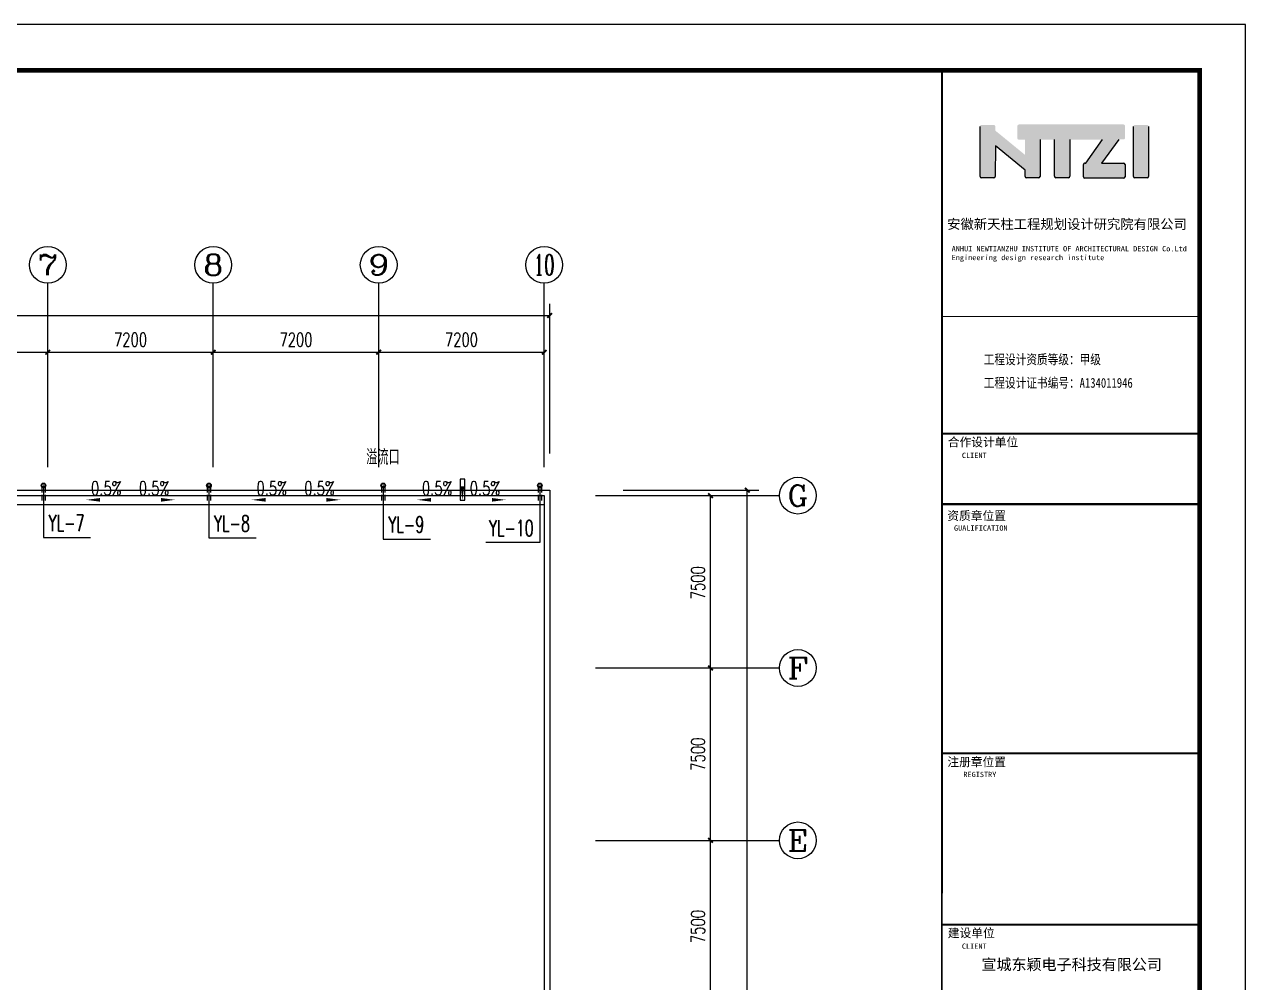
# Model space of a CAD drawing. Extents: x 4995099 to 5303443, y 4627657 to 4889583.
# Drawn here: x 5250301 to 5303443, y 4847892 to 4889583 of the extents above; entities that cross this region are included whole.
import ezdxf
from ezdxf.enums import TextEntityAlignment as Align

# ---------------------------------------------------------------- set-up
doc = ezdxf.new("R2010")
doc.units = 0
doc.header["$LTSCALE"] = 1000
doc.header["$MEASUREMENT"] = 0
doc.linetypes.add('DASH', pattern=[0.35, 0.25, -0.1])
doc.layers.get('0').update_dxf_attribs({"color": 4, "linetype": 'CONTINUOUS'})
doc.layers.get('Defpoints').update_dxf_attribs({"linetype": 'CONTINUOUS'})
for name, color, linetype in [('46', 7, 'CONTINUOUS'), ('AXIS', 3, 'CONTINUOUS'), ('AXIS_TEXT', 7, 'CONTINUOUS'), ('DIM_SYMB', 3, 'CONTINUOUS'), ('DIM_雨水', 3, 'CONTINUOUS'), ('EVTR', 2, 'CONTINUOUS'), ('PUB_TEXT', 7, 'CONTINUOUS'), ('PUB_TITLE', 4, 'CONTINUOUS'), ('VPIPE-雨水', 4, 'CONTINUOUS')]:
    doc.layers.add(name, color=color, linetype=linetype)
doc.styles.add('_TCH_AXIS', font='COMPLEX', dxfattribs={"bigfont": 'GBCBIG'})
doc.styles.add('_TCH_DIM', font='SIMPLEX', dxfattribs={"bigfont": 'GBCBIG'})
doc.styles.add('_TCH_DIM_T3', font='SIMPLEX', dxfattribs={"width": 0.705882, "bigfont": 'GBCBIG'})
doc.styles.add('_TWT_SERIAL', font='COMPLEX', dxfattribs={"width": 0.8, "height": 3.5, "bigfont": 'HZTXT'})
doc.styles.add('COMPLEX', font='COMPLEX')
doc.styles.add('TQ', font='')
doc.styles.get('TQ').set_extended_font_data('SimSun')
doc.dimstyles.new('_TCH_ARCH&&200', dxfattribs={"dimtxt": 595, "dimasz": 200, "dimexe": 500, "dimexo": 600, "dimgap": 252.5, "dimtad": 1, "dimdec": 0, "dimzin": 0, "dimdsep": 46, "dimtxsty": '_TCH_DIM_T3', "dimblk": 'ARCHTICK', "dimcen": 0.09, "dimclrt": 7, "dimazin": 2, "dimtfac": 1, "dimtdec": 0, "dimtix": 1, "dimtmove": 2, "dimatfit": 3, "dimfxl": 0, "dimtolj": 1, "dimtzin": 0, "dimarcsym": 0})

# ---------------------------------------------------------------- blocks, each defined once
blk = doc.blocks.new('_ArchTick')
at = {"color": 0, "linetype": 'ByBlock', "const_width": 0.4}
blk.add_lwpolyline([(-0.5, -0.5), (0.5, 0.5)], dxfattribs=at)
blk = doc.blocks.new('*D128')
at = {"layer": 'AXIS', "color": 0, "lineweight": -2}
for p, q in [((5244119, 4870920), (5244119, 4875820)), ((5251319, 4870920), (5251319, 4875820)), ((5244119, 4875320), (5251319, 4875320))]:
    blk.add_line(p, q, dxfattribs=at)
at = {"layer": 'Defpoints', "color": 0}
for p in [(5251319, 4875320), (5244119, 4870320), (5251319, 4870320)]:
    blk.add_point(p, dxfattribs=at)
at = {"layer": 'AXIS', "color": 0, "lineweight": -2, "xscale": 200, "yscale": 200, "zscale": 200, "rotation": 180}
blk.add_blockref('_ArchTick', (5244119, 4875320), dxfattribs=at)
at = {"layer": 'AXIS', "color": 0, "lineweight": -2, "xscale": 200, "yscale": 200, "zscale": 200}
blk.add_blockref('_ArchTick', (5251319, 4875320), dxfattribs=at)
at = {"layer": 'AXIS', "color": 7, "insert": (5247719, 4875870), "char_height": 595, "attachment_point": 5, "style": '_TCH_DIM_T3'}
blk.add_mtext('\\A1;7200', dxfattribs=at)
blk = doc.blocks.new('*D129')
at = {"layer": 'AXIS', "color": 0, "lineweight": -2}
for p, q in [((5251319, 4870920), (5251319, 4875820)), ((5258519, 4870920), (5258519, 4875820)), ((5251319, 4875320), (5258519, 4875320))]:
    blk.add_line(p, q, dxfattribs=at)
at = {"layer": 'Defpoints', "color": 0}
for p in [(5258519, 4875320), (5251319, 4870320), (5258519, 4870320)]:
    blk.add_point(p, dxfattribs=at)
at = {"layer": 'AXIS', "color": 0, "lineweight": -2, "xscale": 200, "yscale": 200, "zscale": 200, "rotation": 180}
blk.add_blockref('_ArchTick', (5251319, 4875320), dxfattribs=at)
at = {"layer": 'AXIS', "color": 0, "lineweight": -2, "xscale": 200, "yscale": 200, "zscale": 200}
blk.add_blockref('_ArchTick', (5258519, 4875320), dxfattribs=at)
at = {"layer": 'AXIS', "color": 7, "insert": (5254919, 4875870), "char_height": 595, "attachment_point": 5, "style": '_TCH_DIM_T3'}
blk.add_mtext('\\A1;7200', dxfattribs=at)
blk = doc.blocks.new('*D130')
at = {"layer": 'AXIS', "color": 0, "lineweight": -2}
for p, q in [((5258519, 4870920), (5258519, 4875820)), ((5265719, 4870920), (5265719, 4875820)), ((5258519, 4875320), (5265719, 4875320))]:
    blk.add_line(p, q, dxfattribs=at)
at = {"layer": 'Defpoints', "color": 0}
for p in [(5265719, 4875320), (5258519, 4870320), (5265719, 4870320)]:
    blk.add_point(p, dxfattribs=at)
at = {"layer": 'AXIS', "color": 0, "lineweight": -2, "xscale": 200, "yscale": 200, "zscale": 200, "rotation": 180}
blk.add_blockref('_ArchTick', (5258519, 4875320), dxfattribs=at)
at = {"layer": 'AXIS', "color": 0, "lineweight": -2, "xscale": 200, "yscale": 200, "zscale": 200}
blk.add_blockref('_ArchTick', (5265719, 4875320), dxfattribs=at)
at = {"layer": 'AXIS', "color": 7, "insert": (5262119, 4875870), "char_height": 595, "attachment_point": 5, "style": '_TCH_DIM_T3'}
blk.add_mtext('\\A1;7200', dxfattribs=at)
blk = doc.blocks.new('*D131')
at = {"layer": 'AXIS', "color": 0, "lineweight": -2}
for p, q in [((5265719, 4870920), (5265719, 4875820)), ((5272919, 4870920), (5272919, 4875820)), ((5265719, 4875320), (5272919, 4875320))]:
    blk.add_line(p, q, dxfattribs=at)
at = {"layer": 'Defpoints', "color": 0}
for p in [(5272919, 4875320), (5265719, 4870320), (5272919, 4870320)]:
    blk.add_point(p, dxfattribs=at)
at = {"layer": 'AXIS', "color": 0, "lineweight": -2, "xscale": 200, "yscale": 200, "zscale": 200, "rotation": 180}
blk.add_blockref('_ArchTick', (5265719, 4875320), dxfattribs=at)
at = {"layer": 'AXIS', "color": 0, "lineweight": -2, "xscale": 200, "yscale": 200, "zscale": 200}
blk.add_blockref('_ArchTick', (5272919, 4875320), dxfattribs=at)
at = {"layer": 'AXIS', "color": 7, "insert": (5269319, 4875870), "char_height": 595, "attachment_point": 5, "style": '_TCH_DIM_T3'}
blk.add_mtext('\\A1;7200', dxfattribs=at)
blk = doc.blocks.new('*D132')
at = {"layer": 'AXIS', "color": 0, "lineweight": -2}
for p, q in [((5207879, 4870920), (5207879, 4877420)), ((5273159, 4870920), (5273159, 4877420)), ((5207879, 4876920), (5273159, 4876920))]:
    blk.add_line(p, q, dxfattribs=at)
at = {"layer": 'Defpoints', "color": 0}
for p in [(5273159, 4876920), (5207879, 4870320), (5273159, 4870320)]:
    blk.add_point(p, dxfattribs=at)
at = {"layer": 'AXIS', "color": 0, "lineweight": -2, "xscale": 200, "yscale": 200, "zscale": 200, "rotation": 180}
blk.add_blockref('_ArchTick', (5207879, 4876920), dxfattribs=at)
at = {"layer": 'AXIS', "color": 0, "lineweight": -2, "xscale": 200, "yscale": 200, "zscale": 200}
blk.add_blockref('_ArchTick', (5273159, 4876920), dxfattribs=at)
at = {"layer": 'AXIS', "color": 7, "insert": (5240519, 4877470), "char_height": 595, "attachment_point": 5, "style": '_TCH_DIM_T3'}
blk.add_mtext('\\A1;65280', dxfattribs=at)
blk = doc.blocks.new('*D146')
at = {"layer": 'AXIS', "color": 0, "lineweight": -2}
for p, q in [((5275759, 4854080), (5280659, 4854080)), ((5280159, 4846580), (5280159, 4854080)), ((5275759, 4846580), (5280659, 4846580))]:
    blk.add_line(p, q, dxfattribs=at)
at = {"layer": 'Defpoints', "color": 0}
for p in [(5275159, 4854080), (5280159, 4854080), (5275159, 4846580)]:
    blk.add_point(p, dxfattribs=at)
at = {"layer": 'AXIS', "color": 0, "lineweight": -2, "xscale": 200, "yscale": 200, "zscale": 200}
for p, rotation in [((5280159, 4854080), 90), ((5280159, 4846580), 270)]:
    blk.add_blockref('_ArchTick', p, dxfattribs=dict(at, rotation=rotation))
at = {"layer": 'AXIS', "color": 7, "insert": (5279609, 4850330), "char_height": 595, "attachment_point": 5, "rotation": 90, "style": '_TCH_DIM_T3'}
blk.add_mtext('\\A1;7500', dxfattribs=at)
blk = doc.blocks.new('*D147')
at = {"layer": 'AXIS', "color": 0, "lineweight": -2}
for p, q in [((5275759, 4861580), (5280659, 4861580)), ((5280159, 4854080), (5280159, 4861580)), ((5275759, 4854080), (5280659, 4854080))]:
    blk.add_line(p, q, dxfattribs=at)
at = {"layer": 'Defpoints', "color": 0}
for p in [(5275159, 4861580), (5280159, 4861580), (5275159, 4854080)]:
    blk.add_point(p, dxfattribs=at)
at = {"layer": 'AXIS', "color": 0, "lineweight": -2, "xscale": 200, "yscale": 200, "zscale": 200}
for p, rotation in [((5280159, 4861580), 90), ((5280159, 4854080), 270)]:
    blk.add_blockref('_ArchTick', p, dxfattribs=dict(at, rotation=rotation))
at = {"layer": 'AXIS', "color": 7, "insert": (5279609, 4857830), "char_height": 595, "attachment_point": 5, "rotation": 90, "style": '_TCH_DIM_T3'}
blk.add_mtext('\\A1;7500', dxfattribs=at)
blk = doc.blocks.new('*D148')
at = {"layer": 'AXIS', "color": 0, "lineweight": -2}
for p, q in [((5275759, 4869080), (5280659, 4869080)), ((5280159, 4861580), (5280159, 4869080)), ((5275759, 4861580), (5280659, 4861580))]:
    blk.add_line(p, q, dxfattribs=at)
at = {"layer": 'Defpoints', "color": 0}
for p in [(5275159, 4869080), (5280159, 4869080), (5275159, 4861580)]:
    blk.add_point(p, dxfattribs=at)
at = {"layer": 'AXIS', "color": 0, "lineweight": -2, "xscale": 200, "yscale": 200, "zscale": 200}
for p, rotation in [((5280159, 4869080), 90), ((5280159, 4861580), 270)]:
    blk.add_blockref('_ArchTick', p, dxfattribs=dict(at, rotation=rotation))
at = {"layer": 'AXIS', "color": 7, "insert": (5279609, 4865290), "char_height": 595, "attachment_point": 5, "rotation": 90, "style": '_TCH_DIM_T3'}
blk.add_mtext('\\A1;7500', dxfattribs=at)
blk = doc.blocks.new('*D149')
at = {"layer": 'AXIS', "color": 0, "lineweight": -2}
for p, q in [((5276359, 4869320), (5282259, 4869320)), ((5281759, 4823840), (5281759, 4869320)), ((5276359, 4823840), (5282259, 4823840))]:
    blk.add_line(p, q, dxfattribs=at)
at = {"layer": 'Defpoints', "color": 0}
for p in [(5275759, 4869320), (5281759, 4869320), (5275759, 4823840)]:
    blk.add_point(p, dxfattribs=at)
at = {"layer": 'AXIS', "color": 0, "lineweight": -2, "xscale": 200, "yscale": 200, "zscale": 200}
for p, rotation in [((5281759, 4869320), 90), ((5281759, 4823840), 270)]:
    blk.add_blockref('_ArchTick', p, dxfattribs=dict(at, rotation=rotation))
at = {"layer": 'AXIS', "color": 7, "insert": (5281209, 4846580), "char_height": 595, "attachment_point": 5, "rotation": 90, "style": '_TCH_DIM_T3'}
blk.add_mtext('\\A1;45480', dxfattribs=at)
blk = doc.blocks.new('_AXISO')
blk.add_circle((0, 0), 0.5)
at = {"layer": 'AXIS_TEXT', "style": 'COMPLEX', "width": 1.041667}
blk.add_attdef('A', text='', height=0.56, dxfattribs=at).set_placement((-0.25, -0.28), (0.25, -0.28), align=Align.FIT)

msp = doc.modelspace()

# ---------------------------------------------------------------- hatches: boundary and pattern name
h = msp.add_hatch(color=256)
h.paths.add_polyline_path([(5292553, 4884304.1), (5293846.1, 4883246.9), (5293846.1, 4882972.3, 0.4142136), (5293910.1, 4882908.2), (5294436.4, 4882908.2, 0.4142136), (5294500.4, 4882972.2), (5294500.5, 4884570.1), (5295127.9, 4884570.1), (5295127.8, 4882974.8, 0.4142136), (5295191.8, 4882910.8), (5295731.8, 4882910.7, 0.4142136), (5295795.8, 4882974.7), (5295795.9, 4884569.7), (5297221.1, 4884569.6), (5296496.8, 4883547.3), (5296452.7, 4883547.3, 0.4142136), (5296388.7, 4883483.3), (5296388.6, 4882958, 0.4142136), (5296452.6, 4882894), (5298133.2, 4882893.9, 0.4142136), (5298197.2, 4882957.9), (5298197.2, 4883487.6, 0.4142136), (5298133.2, 4883551.6), (5297172.8, 4883551.6), (5297921.9, 4884579.4), (5298134.8, 4884579.4, 0.4142136), (5298198.8, 4884643.4), (5298198.8, 4885164.3, 0.4142136), (5298134.8, 4885228.3), (5293577.8, 4885228.6, 0.4142136), (5293513.8, 4885164.6), (5293513.8, 4884631.5, 0.4142136), (5293577.8, 4884567.5), (5293839.9, 4884567.5), (5293839.8, 4883911.1), (5292549.5, 4884965.2), (5292549.9, 4885142.2, 0.4148904), (5292485.9, 4885206.4), (5291949.9, 4885206.4, 0.4142136), (5291885.9, 4885142.4), (5291885.8, 4882967.9, 0.4142136), (5291949.8, 4882903.9), (5292488.9, 4882903.9, 0.4142136), (5292552.9, 4882967.9)])
h.paths.add_polyline_path([(5298561.2, 4882972, 0.4142136), (5298625.2, 4882908), (5299160.1, 4882908, 0.4142136), (5299224.1, 4882972), (5299224.2, 4885140, 0.4142136), (5299160.2, 4885204), (5298625.4, 4885204, 0.4142136), (5298561.4, 4885140)])

# ---------------------------------------------------------------- linework, layer by layer
for p, q in [((5291885.8, 4882967.9), (5291885.9, 4885142.4)), ((5298561.2, 4882972), (5298561.4, 4885140)), ((5299224.2, 4885140), (5299224.1, 4882972)), ((5292553, 4884304.1), (5292552.9, 4882967.9)), ((5293846.1, 4883246.9), (5292553, 4884304.1)), ((5294500.5, 4884570.1), (5294500.4, 4882972.2)), ((5295127.8, 4882974.8), (5295127.9, 4884570.1)), ((5295795.9, 4884569.7), (5295795.8, 4882974.7)), ((5296496.8, 4883547.3), (5297221.1, 4884569.6)), ((5297921.9, 4884579.4), (5297172.8, 4883551.6)), ((5293846.1, 4882972.3), (5293846.1, 4883246.9)), ((5296388.6, 4882958), (5296388.7, 4883483.3)), ((5296452.7, 4883547.3), (5296496.8, 4883547.3)), ((5297172.8, 4883551.6), (5298133.2, 4883551.6)), ((5298197.2, 4883487.6), (5298197.2, 4882957.9)), ((5292488.9, 4882903.9), (5291949.8, 4882903.9)), ((5294436.4, 4882908.2), (5293910.1, 4882908.2)), ((5295731.8, 4882910.7), (5295191.8, 4882910.8)), ((5298133.2, 4882893.9), (5296452.6, 4882894)), ((5299160.1, 4882908), (5298625.2, 4882908)), ((5272919.2, 4868680), (5208119.2, 4868680)), ((5272919.2, 4868680), (5208119.2, 4868680))]:
    msp.add_line(p, q)
for points in [[(5207879.2, 4869320), (5273159.2, 4869320), (5273159.2, 4823840), (5207879.2, 4823840)], [(5208119.2, 4869080), (5272919.2, 4869080), (5272919.2, 4824080), (5208119.2, 4824080)]]:
    msp.add_lwpolyline(points, close=True)
for centre, start, end in [((5296452.7, 4883483.3, 0), 89.99644, 179.99644), ((5298133.2, 4883487.6, 0), 359.99644, 89.99644), ((5291949.8, 4882967.9, 0), 179.99644, 269.99644), ((5292488.9, 4882967.9, 0), 269.99644, 359.99644), ((5293910.1, 4882972.2, 0), 179.99644, 269.99644), ((5294436.4, 4882972.2, 0), 269.99644, 359.99644), ((5295191.8, 4882974.8, 0), 179.99644, 269.99644), ((5295731.8, 4882974.7, 0), 269.99644, 359.99644), ((5296452.6, 4882958, 0), 179.99644, 269.99644), ((5298133.2, 4882957.9, 0), 269.99644, 359.99644), ((5298625.2, 4882972, 0), 179.99644, 269.99644), ((5299160.1, 4882972, 0), 269.99644, 359.99644)]:
    msp.add_arc(centre, 64, start, end)
at = {"layer": 'AXIS'}
for p, q in [((5251319.2, 4870320), (5251319.2, 4878320)), ((5258519.2, 4870320), (5258519.2, 4878320)), ((5265719.2, 4870320), (5265719.2, 4878320)), ((5272919.2, 4870320), (5272919.2, 4878320)), ((5275159.2, 4869080), (5283159.2, 4869080)), ((5275159.2, 4861580), (5283159.2, 4861580)), ((5275159.2, 4854080), (5283159.2, 4854080))]:
    msp.add_line(p, q, dxfattribs=at)
at = {"layer": 'DIM_SYMB', "color": 0}
msp.add_lwpolyline([(5266689.3, 4870768, 0, 0, 0), (5269360.9, 4870768, 0, 0, 0), (5269360.9, 4868885.9, 0, 160, 0), (5269360.9, 4869485.9, 0, 0, 0)], format="xyseb", dxfattribs=at)
at = {"layer": 'DIM_SYMB'}
for points in [[(5254762.6, 4868896.9, 0, 0, 0), (5252995.5, 4868896.9, 0, 160, 0), (5253595.5, 4868896.9, 0, 0, 0)], [(5255075.8, 4868896.9, 0, 0, 0), (5256842.8, 4868896.9, 0, 160, 0), (5256242.8, 4868896.9, 0, 0, 0)], [(5261962.6, 4868896.9, 0, 0, 0), (5260195.5, 4868896.9, 0, 160, 0), (5260795.5, 4868896.9, 0, 0, 0)], [(5262275.8, 4868896.9, 0, 0, 0), (5264042.8, 4868896.9, 0, 160, 0), (5263442.8, 4868896.9, 0, 0, 0)], [(5269162.6, 4868896.9, 0, 0, 0), (5267395.5, 4868896.9, 0, 160, 0), (5267995.5, 4868896.9, 0, 0, 0)], [(5269475.8, 4868896.9, 0, 0, 0), (5271242.8, 4868896.9, 0, 160, 0), (5270642.8, 4868896.9, 0, 0, 0)]]:
    msp.add_lwpolyline(points, format="xyseb", dxfattribs=at)
at = {"layer": 'DIM_雨水', "color": 0}
for p, q in [((5251129.5, 4869524.5), (5251129.5, 4867257.4)), ((5258329.5, 4869524.5), (5258329.5, 4867237.4)), ((5265914.2, 4869524.5), (5265914.2, 4867192.3)), ((5272729.5, 4869524.5), (5272729.5, 4867034.2)), ((5251129.5, 4867257.4), (5253181.8, 4867257.4)), ((5258329.5, 4867237.4), (5260381.8, 4867237.4)), ((5265914.2, 4867192.3), (5267966.5, 4867192.3)), ((5272729.5, 4867034.2), (5270381.3, 4867034.2))]:
    msp.add_line(p, q, dxfattribs=at)
at = {"layer": 'EVTR', "linetype": 'DASH'}
for points in [[(5251054.5, 4869461.7), (5251054.5, 4868831.8)], [(5251204.5, 4869461.7), (5251204.5, 4868831.8)], [(5258254.5, 4869461.7), (5258254.5, 4868831.8)], [(5258404.5, 4869461.7), (5258404.5, 4868831.8)], [(5265839.2, 4869461.7), (5265839.2, 4868831.8)], [(5265989.2, 4869461.7), (5265989.2, 4868831.8)], [(5272654.5, 4869461.7), (5272654.5, 4868831.8)], [(5272804.5, 4869461.7), (5272804.5, 4868831.8)]]:
    msp.add_lwpolyline(points, dxfattribs=at)
at = {"layer": 'EVTR'}
msp.add_lwpolyline([(5269463.2, 4869794.7), (5269258.7, 4869794.7), (5269258.7, 4868885.9), (5269463.2, 4868885.9)], close=True, dxfattribs=at)
for centre in [(5251129.5, 4869524.5), (5258329.5, 4869524.5), (5265914.2, 4869524.5), (5272729.5, 4869524.5)]:
    msp.add_circle(centre, 75, dxfattribs=at)
at = {"layer": 'PUB_TITLE', "lineweight": 40}
msp.add_line((5290221.9, 4868712.3), (5301441.8, 4868711.6), dxfattribs=at)
at = {"layer": 'PUB_TITLE'}
msp.add_lwpolyline([(5184643, 4805582.5), (5303443, 4805582.5), (5303443, 4889582.5), (5184643, 4889582.5)], close=True, dxfattribs=at)
at = {"layer": 'PUB_TITLE', "const_width": 200}
msp.add_lwpolyline([(5189643, 4807582.5), (5301443, 4807582.5), (5301443, 4887582.5), (5189643, 4887582.5)], close=True, dxfattribs=at)
at = {"layer": 'PUB_TITLE', "lineweight": 40, "elevation": 0}
for points, const_width in [([(5290228, 4887582.7), (5290223.1, 4807583.2)], 85), ([(5290228, 4887582.7), (5290223.1, 4807583.2)], 85), ([(5290227.4, 4876872.8), (5301447.3, 4876872.1)], 51), ([(5290227, 4871772.8), (5301447, 4871772.1)], 85), ([(5290226.9, 4868712.9), (5301446.8, 4868712.2)], 85), ([(5290221.4, 4857871.7), (5301441.4, 4857871)], 85), ([(5290225.7, 4850416.9), (5301445.7, 4850416.2)], 85)]:
    msp.add_lwpolyline(points, dxfattribs=dict(at, const_width=const_width))
at = {"layer": 'VPIPE-雨水'}
for centre in [(5251129.5, 4869524.5), (5258329.5, 4869524.5), (5265914.2, 4869524.5), (5272729.5, 4869524.5)]:
    msp.add_circle(centre, 100, dxfattribs=at)

# ---------------------------------------------------------------- block references
at = {"layer": 'AXIS'}
ref = msp.add_blockref('_AXISO', (5251319.2, 4879120), dxfattribs=dict(at, xscale=1600, yscale=1600, zscale=1600))
ref.add_attrib('A', '7', dxfattribs={"layer": 'AXIS_TEXT', "height": 905.1, "style": '_TCH_AXIS', "width": 1.5}).set_placement((5250866.6, 4878667.5), (5251771.7, 4878667.5), align=Align.FIT)
ref = msp.add_blockref('_AXISO', (5258519.2, 4879120), dxfattribs=dict(at, xscale=1600, yscale=1600, zscale=1600))
ref.add_attrib('A', '8', dxfattribs={"layer": 'AXIS_TEXT', "height": 905.1, "style": '_TCH_AXIS', "width": 1.5}).set_placement((5258066.6, 4878667.5), (5258971.7, 4878667.5), align=Align.FIT)
ref = msp.add_blockref('_AXISO', (5265719.2, 4879120), dxfattribs=dict(at, xscale=1600, yscale=1600, zscale=1600))
ref.add_attrib('A', '9', dxfattribs={"layer": 'AXIS_TEXT', "height": 905.1, "style": '_TCH_AXIS', "width": 1.5}).set_placement((5265266.6, 4878667.5), (5266171.7, 4878667.5), align=Align.FIT)
ref = msp.add_blockref('_AXISO', (5272919.2, 4879120), dxfattribs=dict(at, xscale=1600, yscale=1600, zscale=1600))
ref.add_attrib('A', '10', dxfattribs={"layer": 'AXIS_TEXT', "height": 905.1, "style": '_TCH_AXIS', "width": 0.724138}).set_placement((5272466.6, 4878667.5), (5273371.7, 4878667.5), align=Align.FIT)
ref = msp.add_blockref('_AXISO', (5283959.2, 4869080), dxfattribs=dict(at, xscale=1600, yscale=1600, zscale=1600))
ref.add_attrib('A', 'G', dxfattribs={"layer": 'AXIS_TEXT', "height": 905.1, "style": '_TCH_AXIS', "width": 1.166667}).set_placement((5283506.6, 4868627.5), (5284411.7, 4868627.5), align=Align.FIT)
ref = msp.add_blockref('_AXISO', (5283959.2, 4861580), dxfattribs=dict(at, xscale=1600, yscale=1600, zscale=1600))
ref.add_attrib('A', 'F', dxfattribs={"layer": 'AXIS_TEXT', "height": 905.1, "style": '_TCH_AXIS', "width": 1.3125}).set_placement((5283506.6, 4861127.5), (5284411.7, 4861127.5), align=Align.FIT)
ref = msp.add_blockref('_AXISO', (5283959.2, 4854080), dxfattribs=dict(at, xscale=1600, yscale=1600, zscale=1600))
ref.add_attrib('A', 'E', dxfattribs={"layer": 'AXIS_TEXT', "height": 905.1, "style": '_TCH_AXIS', "width": 1.3125}).set_placement((5283506.6, 4853627.5), (5284411.7, 4853627.5), align=Align.FIT)

# ---------------------------------------------------------------- texts
at = {"layer": '46', "linetype": 'Continuous', "style": 'TQ'}
msp.add_text('宣城东颖电子科技有限公司', height=479.997, rotation=359.99644, dxfattribs=at).set_placement((5295874.6, 4848439.6, 0), align=Align.CENTER)
at = {"layer": 'DIM_SYMB', "color": 7, "style": '_TCH_DIM'}
msp.add_text('溢流口', height=675.18, dxfattribs=at).set_placement((5265176.1, 4870418))
at = {"layer": 'DIM_SYMB', "color": 7, "style": '_TCH_DIM', "width": 0.705882}
for p in [(5253199, 4869106.9), (5255279.3, 4869106.9), (5260399, 4869106.9), (5262479.3, 4869106.9), (5267599, 4869106.9), (5269679.3, 4869106.9)]:
    msp.add_text('0.5%%%', height=595, dxfattribs=at).set_placement(p)
at = {"layer": 'DIM_雨水', "color": 7, "style": '_TWT_SERIAL', "width": 0.64}
for s, p in [('YL-7', (5251356.5, 4867537.4)), ('YL-8', (5258556.5, 4867517.4)), ('YL-9', (5266141.2, 4867472.3)), ('YL-10', (5270521.3, 4867314.2))]:
    msp.add_text(s, height=700, dxfattribs=at).set_placement(p)
at = {"layer": 'PUB_TEXT', "char_height": 424.998, "attachment_point": 1, "rotation": 359.99644, "style": 'TQ'}
for s, insert in [('安徽新天柱工程规划设计研究院有限公司 ', (5290455.9, 4881108.4, 0)), ('{\\fSimHei|b0|i0|c134|p2;\\W0.8;工程设计资质等级：甲级} ', (5292047.1, 4875220.7, 0)), ('{\\fSimHei|b0|i0|c134|p2;\\W0.8;工程设计证书编号：A134011946}', (5292047.1, 4874200.7, 0))]:
    msp.add_mtext(s, dxfattribs=dict(at, insert=insert))
at = {"layer": 'PUB_TEXT', "attachment_point": 1, "rotation": 359.99644, "style": 'TQ'}
for s, insert, char_height, width in [('ANHUI NEWTIANZHU INSTITUTE OF ARCHITECTURAL DESIGN Co.Ltd\\PEngineering design research institute', (5290652.3, 4879938, 0), 229.499, 10514.648), ('合作设计单位', (5290486, 4871593.1, 0), 374, 3498.5), ('CLIENT', (5291098.1, 4870947.1, 0), 229.5, 4799.073), ('资质章位置', (5290464.3, 4868389.8, 0), 374, 4249.976), ('GUALIFICATION', (5290753.3, 4867784.4, 0), 229.499, 5361.77), ('注册章位置', (5290463.8, 4857678.6, 0), 374, 3059.983), ('REGISTRY', (5291160.9, 4857062.3, 0), 229.5, 4799.073), ('建设单位', (5290484.7, 4850237.1, 0), 374, 2223.587), ('CLIENT', (5291096.7, 4849591.1, 0), 229.5, 4799.073)]:
    msp.add_mtext(s, dxfattribs=dict(at, insert=insert, char_height=char_height, width=width))

# ---------------------------------------------------------------- dimensions: what is measured, and where the dimension line sits
at = {"layer": 'AXIS'}
for p1, p2, distance, picture, middle in [((5207879.2, 4870320), (5273159.2, 4870320), 6600, '*D132', (5240519.2, 4877470)), ((5244119.2, 4870320), (5251319.2, 4870320), 5000, '*D128', (5247719.2, 4875870)), ((5251319.2, 4870320), (5258519.2, 4870320), 5000, '*D129', (5254919.2, 4875870)), ((5258519.2, 4870320), (5265719.2, 4870320), 5000, '*D130', (5262119.2, 4875870)), ((5265719.2, 4870320), (5272919.2, 4870320), 5000, '*D131', (5269319.2, 4875870)), ((5275759.2, 4823840), (5275759.2, 4869320), -6000, '*D149', (5281209.2, 4846580)), ((5275159.2, 4854080), (5275159.2, 4861580), -5000, '*D147', (5279609.2, 4857830)), ((5275159.2, 4846580), (5275159.2, 4854080), -5000, '*D146', (5279609.2, 4850330))]:
    dim = msp.add_aligned_dim(p1=p1, p2=p2, distance=distance, dimstyle='_TCH_ARCH&&200', dxfattribs=at)
    dim.commit()
    dim.dimension.update_dxf_attribs({"geometry": picture, "text_midpoint": middle})
dim = msp.add_linear_dim(base=(5280159.2, 4869080), p1=(5275159.2, 4861580), p2=(5275159.2, 4869080), angle=90, dimstyle='_TCH_ARCH&&200', dxfattribs=at)
dim.commit()
dim.dimension.update_dxf_attribs({"geometry": '*D148', "text_midpoint": (5279609.2, 4865290), "dimtype": 129})

doc.saveas('drawing.dxf')
